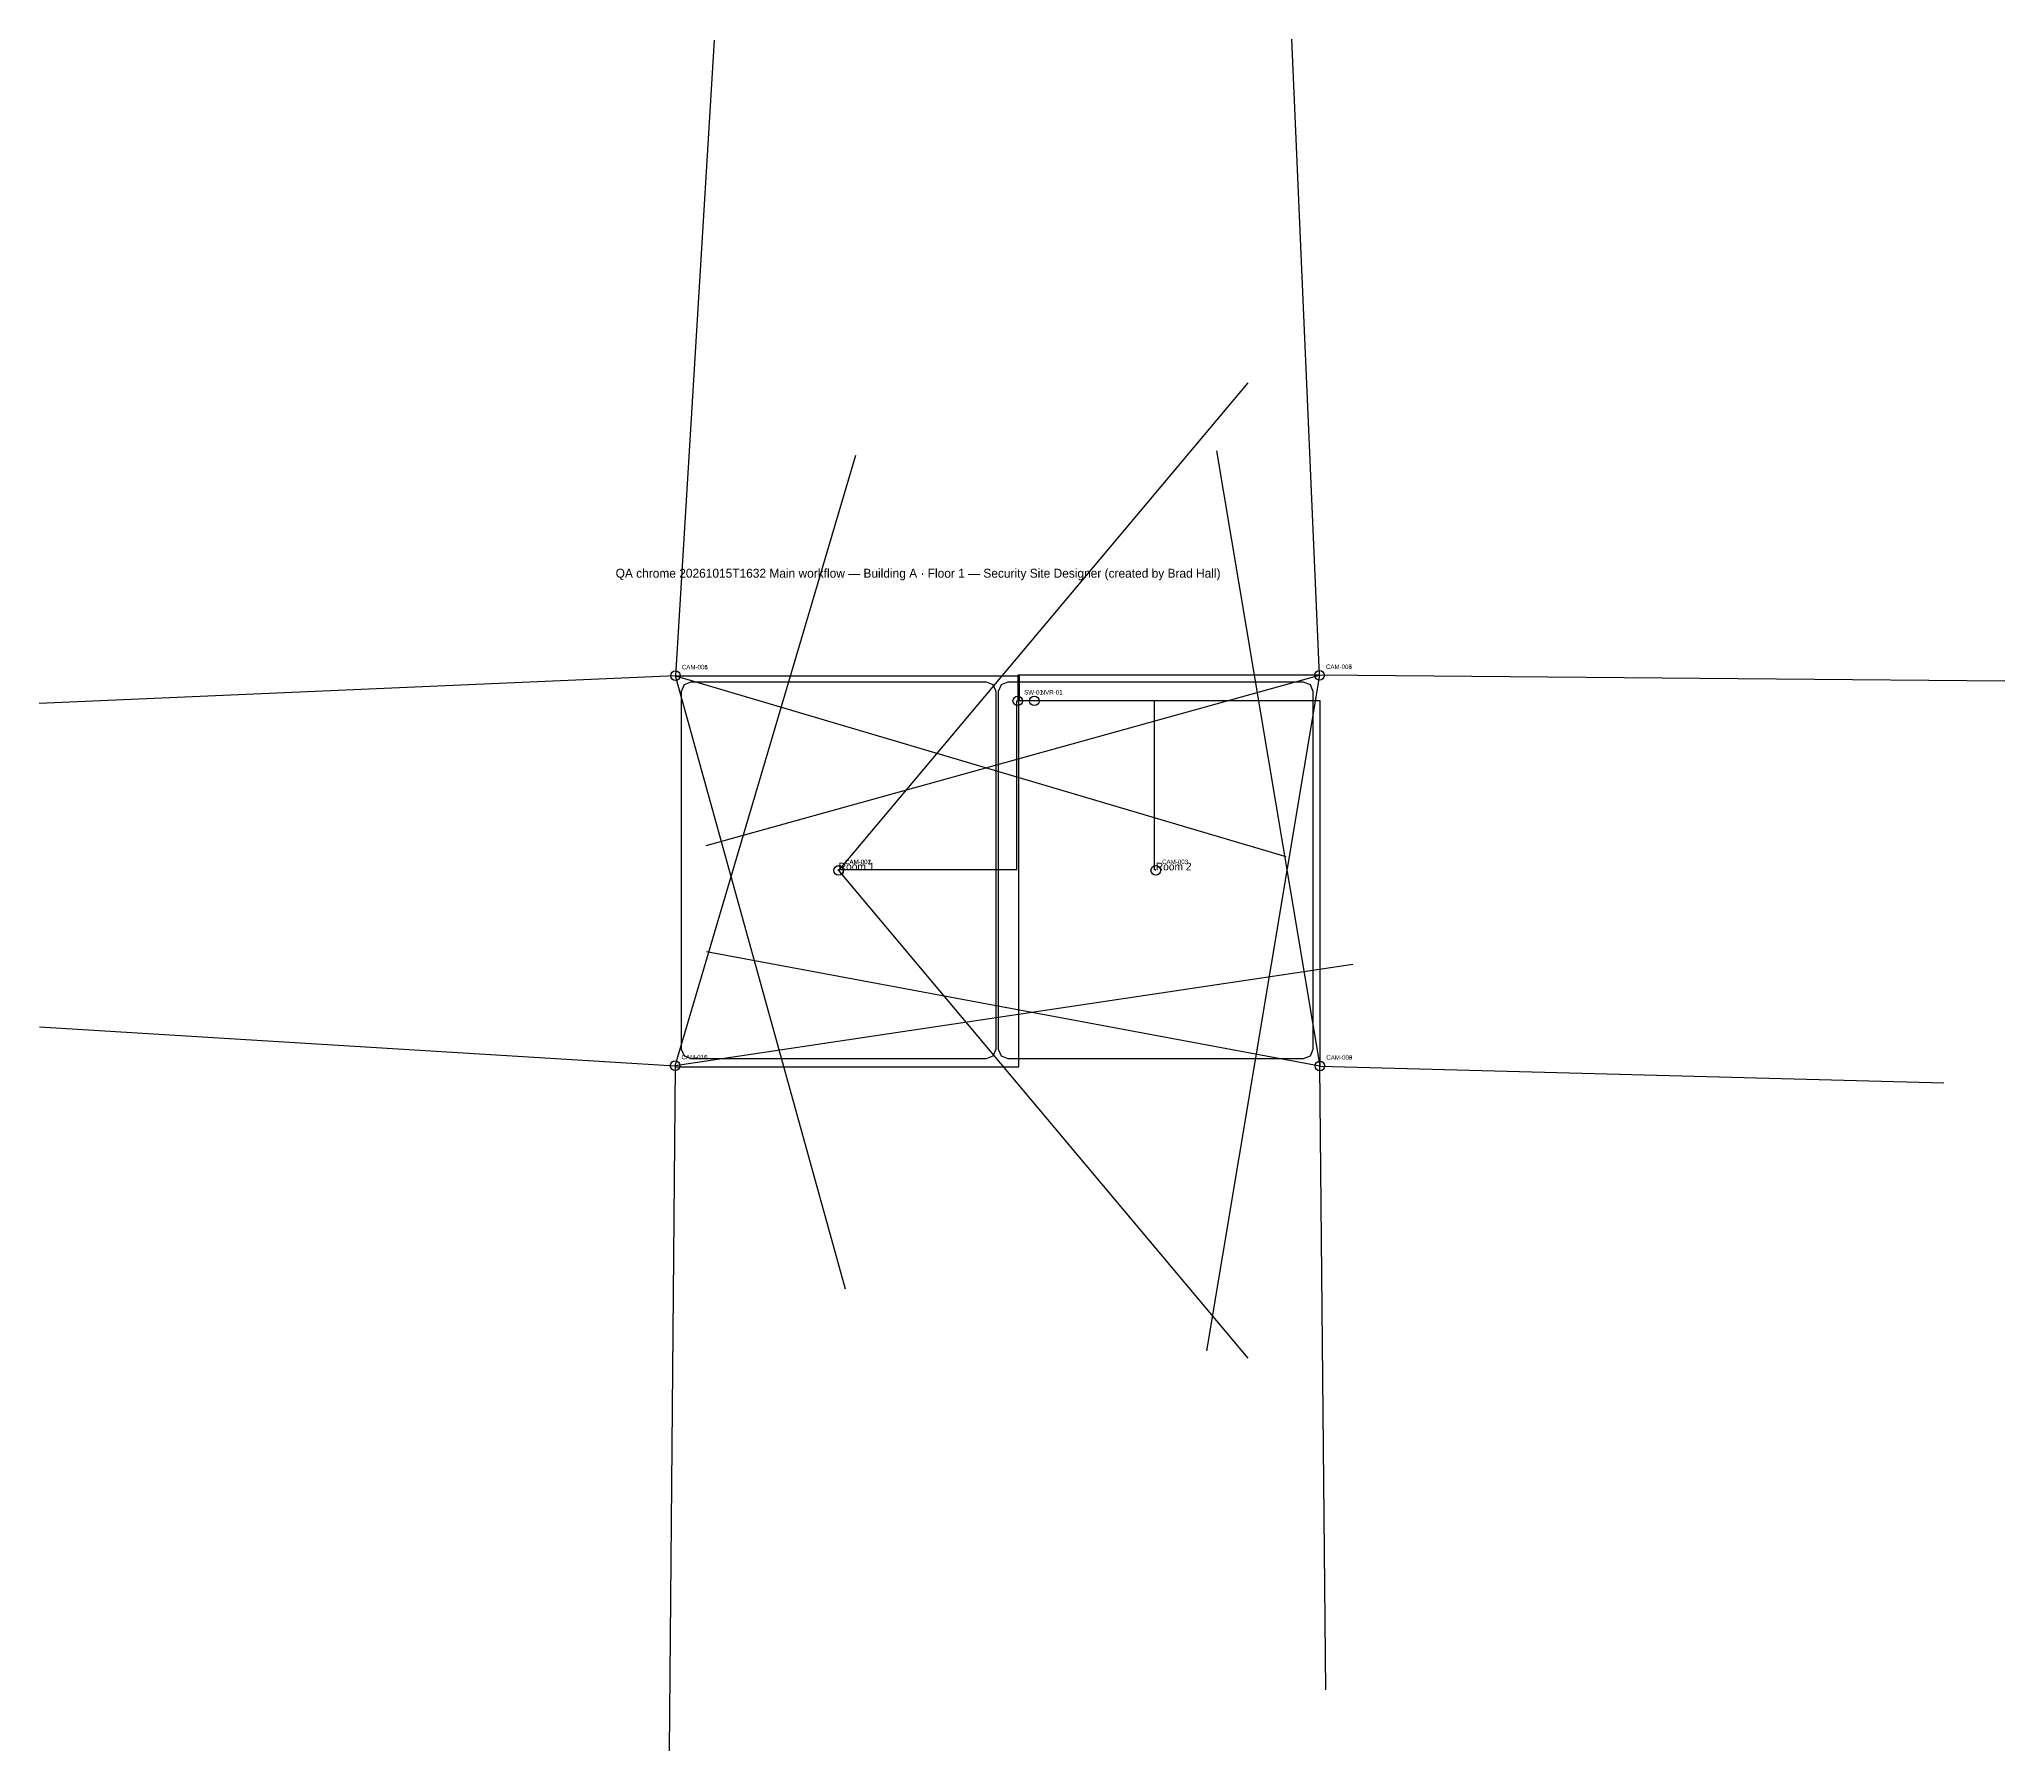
# Model space of a CAD drawing. Header units: feet. Extents: x -91 to 218, y -178 to 91.
import ezdxf

# ---------------------------------------------------------------- set-up
doc = ezdxf.new("R2010")
doc.units = ezdxf.units.FT
for name, color, linetype in [('SSD-CABLES', 6, 'CONTINUOUS'), ('SSD-CAMERAS', 5, 'CONTINUOUS'), ('SSD-NETWORK', 2, 'CONTINUOUS'), ('SSD-ROOMS', 8, 'CONTINUOUS'), ('SSD-TEXT', 7, 'CONTINUOUS')]:
    doc.layers.add(name, color=color, linetype=linetype)

msp = doc.modelspace()

# ---------------------------------------------------------------- linework, layer by layer
at = {"layer": 'SSD-CABLES'}
for points in [[(9.3909, -9.3909), (63.3909, -9.3909), (63.3909, -13.3909), (63.15, -13.35)], [(9.3909, -9.3909), (63.3909, -9.3909), (63.3909, -13.3909), (63.15, -13.35)], [(110.5541, -9.3366), (63.15, -9.3366), (63.15, -13.35)], [(110.5541, -9.3366), (63.15, -9.3366), (63.15, -13.35)], [(9.3366, -70.6541), (9.3366, -70.85), (63.3366, -70.85), (63.3366, -13.35), (63.15, -13.35)], [(9.3366, -70.6541), (9.3366, -70.85), (63.3366, -70.85), (63.3366, -13.35), (63.15, -13.35)], [(35, -40), (35, -39.85), (63, -39.85), (63, -13.35), (63.15, -13.35)], [(35.025, -39.975), (35.025, -39.85), (63.025, -39.85), (63.025, -13.35), (63.15, -13.35)], [(84.825, -39.975), (84.65, -39.85), (84.65, -13.35), (63.15, -13.35)], [(110.6076, -70.7076), (110.65, -70.85), (110.65, -13.35), (63.15, -13.35)], [(110.6076, -70.7076), (110.65, -70.85), (110.65, -13.35), (63.15, -13.35)], [(65.75, -13.35), (63.15, -13.35)]]:
    msp.add_lwpolyline(points, dxfattribs=at)
at = {"layer": 'SSD-CAMERAS'}
for points in [[(15.4958, 90.4225), (9.3909, -9.3909), (105.2729, -37.7925)], [(14.1911, -36.0604), (110.5541, -9.3366), (106.1922, 90.5682)], [(99.2788, 36.6044), (35, -40), (99.2788, -116.6044)], [(-90.4769, -64.5493), (9.3366, -70.6541), (37.7381, 25.2279)], [(94.3485, 25.9343), (110.6076, -70.7076), (208.5717, -73.3584)], [(36.1148, -105.754), (9.3909, -9.3909), (-90.5139, -13.7529)], [(218.1507, -10.2756), (110.5541, -9.3366), (92.7949, -115.4616)], [(115.7554, -54.7497), (9.3366, -70.6541), (8.3976, -178.2507)], [(111.5483, -168.703), (110.6076, -70.7076), (14.2642, -52.7644)]]:
    msp.add_lwpolyline(points, dxfattribs=at)
for centre in [(9.3909, -9.3909), (9.3909, -9.3909), (110.5541, -9.3366), (110.5541, -9.3366), (35, -40), (35.025, -39.975), (84.825, -39.975), (9.3366, -70.6541), (9.3366, -70.6541), (110.6076, -70.7076), (110.6076, -70.7076)]:
    msp.add_circle(centre, 0.75, dxfattribs=at)
at = {"layer": 'SSD-NETWORK'}
for centre in [(63.15, -13.35), (65.75, -13.35)]:
    msp.add_circle(centre, 0.75, dxfattribs=at)
at = {"layer": 'SSD-ROOMS'}
for points in [[(11.85, -10.35), (58.2, -10.35), (59.25, -10.8), (59.7, -11.85), (59.7, -68.1), (59.25, -69.15), (58.2, -69.6), (11.85, -69.6), (10.8, -69.15), (10.35, -68.1), (10.35, -11.85), (10.8, -10.8)], [(61.65, -10.35), (108, -10.35), (109.05, -10.8), (109.5, -11.85), (109.5, -68.1), (109.05, -69.15), (108, -69.6), (61.65, -69.6), (60.6, -69.15), (60.15, -68.1), (60.15, -11.85), (60.6, -10.8)]]:
    msp.add_lwpolyline(points, close=True, dxfattribs=at)

# ---------------------------------------------------------------- texts
at = {"layer": 'SSD-CAMERAS'}
for s, p in [('CAM-004', (10.3909, -8.3909)), ('CAM-005', (10.3909, -8.3909)), ('CAM-006', (111.5541, -8.3366)), ('CAM-007', (111.5541, -8.3366)), ('CAM-001', (36, -39)), ('CAM-002', (36.025, -38.975)), ('CAM-003', (85.825, -38.975)), ('CAM-010', (10.3366, -69.6541)), ('CAM-011', (10.3366, -69.6541)), ('CAM-008', (111.6076, -69.7076)), ('CAM-009', (111.6076, -69.7076))]:
    msp.add_text(s, height=0.7, dxfattribs=at).set_placement(p)
at = {"layer": 'SSD-NETWORK'}
for s, p in [('SW-01', (64.15, -12.35)), ('NVR-01', (66.75, -12.35))]:
    msp.add_text(s, height=0.7, dxfattribs=at).set_placement(p)
at = {"layer": 'SSD-ROOMS'}
for s, p in [('Room 1', (35.025, -39.975)), ('Room 2', (84.825, -39.975))]:
    msp.add_text(s, height=1.2, dxfattribs=at).set_placement(p)
at = {"layer": 'SSD-TEXT'}
msp.add_text('QA chrome 20261015T1632 Main workflow — Building A · Floor 1 — Security Site Designer (created by Brad Hall)', height=1.4, dxfattribs=at).set_placement((0, 6))

doc.saveas('drawing.dxf')
